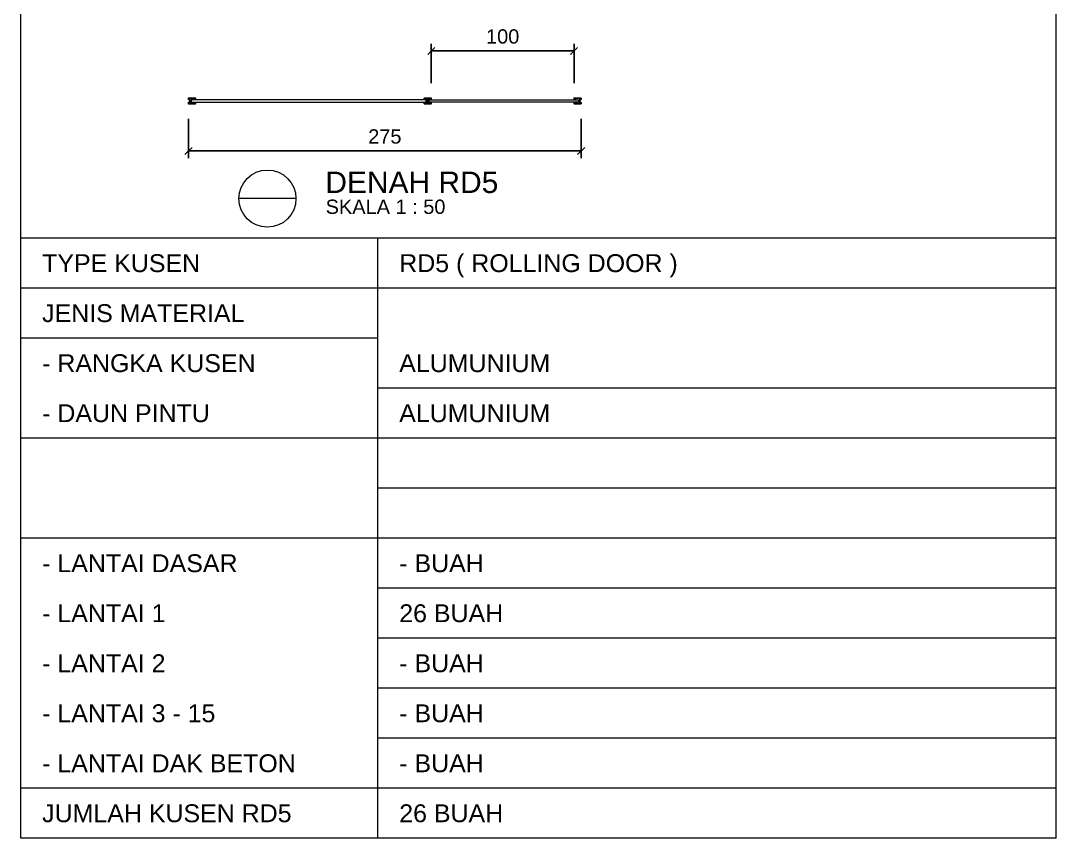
# Model space of a CAD drawing. Header units: millimetres. Extents: x -108 to 357, y -17 to 192.
# Drawn here: x 312.54 to 327.04, y 48.99 to 60.43 of the extents above; entities that cross this region are included whole.
import ezdxf
from ezdxf.enums import TextEntityAlignment as Align

# ---------------------------------------------------------------- set-up
doc = ezdxf.new("R2010")
doc.units = ezdxf.units.MM
doc.layers.get('defpoints').update_dxf_attribs({"color": 1})
for name, color, linetype, lineweight in [('ars', 11, 'Continuous', 0), ('lan', 7, 'Continuous', 15), ('NOT', 7, 'Continuous', 20), ('u', 6, 'Continuous', 20)]:
    doc.layers.add(name, color=color, linetype=linetype, lineweight=lineweight)
doc.layers.add('Kusen', color=30, linetype='Continuous')
doc.styles.get("Standard").update_dxf_attribs({"font": 'arial.ttf'})
doc.dimstyles.new('SK-50', dxfattribs={"dimscale": 0, "dimtxt": 0.2, "dimasz": 0.1, "dimexe": 0.1, "dimexo": 0, "dimgap": 0.1, "dimtad": 1, "dimdec": 0, "dimlfac": 50, "dimzin": 0, "dimdsep": 46, "dimtxsty": 'Standard', "dimblk": 'OBLIQUE', "dimcen": 0.09, "dimclrd": 256, "dimclre": 256, "dimclrt": 256, "dimadec": 0, "dimazin": 0, "dimtfac": 1, "dimtdec": 0, "dimtofl": 0, "dimtmove": 0, "dimatfit": 3, "dimldrblk": 'OBLIQUE', "dimfxl": 0, "dimtolj": 1, "dimtzin": 0, "dimarcsym": 0})

# ---------------------------------------------------------------- blocks, each defined once
blk = doc.blocks.new('_Oblique')
at = {"color": 0, "linetype": 'ByBlock', "lineweight": -2}
blk.add_line((-0.5, -0.5), (0.5, 0.5), dxfattribs=at)
blk = doc.blocks.new('*D342')
at = {"layer": 'defpoints', "color": 0}
for p in [(314.892, 59.055), (320.392, 59.055), (320.392, 58.605)]:
    blk.add_point(p, dxfattribs=at)
at = {"layer": 'u', "lineweight": -2}
for p, q in [((314.892, 59.055), (314.892, 58.505)), ((320.392, 59.055), (320.392, 58.505)), ((314.892, 58.605), (320.392, 58.605))]:
    blk.add_line(p, q, dxfattribs=at)
at = {"layer": 'u', "lineweight": -2, "xscale": 0.1, "yscale": 0.1, "zscale": 0.1, "rotation": 180}
blk.add_blockref('_Oblique', (314.892, 58.605), dxfattribs=at)
at = {"layer": 'u', "lineweight": -2, "xscale": 0.1, "yscale": 0.1, "zscale": 0.1}
blk.add_blockref('_Oblique', (320.392, 58.605), dxfattribs=at)
at = {"layer": 'u', "insert": (317.642, 58.807), "char_height": 0.2, "attachment_point": 5}
blk.add_mtext('\\A1;275', dxfattribs=at)
blk = doc.blocks.new('Ndtpd')
blk.add_line((0.747, 0), (-0.747, 0))
blk.add_circle((0, 0), 0.747)
at = {"flags": 4}
for tag, height, p in [('NO', 0.5, (0, 0.148)), ('NOLBR', 0.3, (0, -0.398))]:
    blk.add_attdef(tag, text='', height=height, dxfattribs=at).set_placement(p, align=Align.CENTER)
for tag, p, height in [('NDTPD', (1.516, 0.148), 0.5), ('SKALA', (1.523, -0.398), 0.3)]:
    blk.add_attdef(tag, p, '', height=height, dxfattribs=at)
blk = doc.blocks.new('*D370')
at = {"layer": 'defpoints', "color": 0}
for p in [(320.292, 60.005), (318.292, 59.555), (320.292, 59.555)]:
    blk.add_point(p, dxfattribs=at)
at = {"layer": 'u', "lineweight": -2}
for p, q in [((318.292, 59.555), (318.292, 60.105)), ((320.292, 59.555), (320.292, 60.105)), ((318.292, 60.005), (320.292, 60.005))]:
    blk.add_line(p, q, dxfattribs=at)
at = {"layer": 'u', "lineweight": -2, "xscale": 0.1, "yscale": 0.1, "zscale": 0.1, "rotation": 180}
blk.add_blockref('_Oblique', (318.292, 60.005), dxfattribs=at)
at = {"layer": 'u', "lineweight": -2, "xscale": 0.1, "yscale": 0.1, "zscale": 0.1}
blk.add_blockref('_Oblique', (320.292, 60.005), dxfattribs=at)
at = {"layer": 'u', "insert": (319.292, 60.207), "char_height": 0.2, "attachment_point": 5}
blk.add_mtext('\\A1;100', dxfattribs=at)

msp = doc.modelspace()

# ---------------------------------------------------------------- linework, layer by layer
at = {"layer": 'ars'}
for points in [[(318.22189, 59.32035), (314.93189, 59.32035), (314.93189, 59.29035), (318.22189, 59.29035)], [(318.26189, 59.32035), (320.35189, 59.32035), (320.35189, 59.29035), (318.26189, 59.29035)]]:
    msp.add_lwpolyline(points, close=True, dxfattribs=at)
at = {"layer": 'Kusen'}
for points in [[(314.97489, 59.33135), (314.97489, 59.32835), (314.98889, 59.32835), (314.98889, 59.34235), (314.89489, 59.34235), (314.89489, 59.32835), (314.90889, 59.32835, -0.41421356), (314.91489, 59.32235), (314.91489, 59.28835, -0.41421356), (314.90889, 59.28235), (314.89489, 59.28235), (314.89489, 59.26835), (314.98889, 59.26835), (314.98889, 59.28235), (314.97489, 59.28235), (314.97489, 59.27935), (314.97189, 59.27935), (314.97189, 59.28335, -0.41421356), (314.97389, 59.28535), (314.98889, 59.28535, -0.41421356), (314.99189, 59.28235), (314.99189, 59.26835, -0.41421356), (314.98889, 59.26535), (314.89489, 59.26535, -0.41421356), (314.89189, 59.26835), (314.89189, 59.28235, -0.41421356), (314.89489, 59.28535), (314.90889, 59.28535, 0.41421356), (314.91189, 59.28835), (314.91189, 59.32235, 0.41421356), (314.90889, 59.32535), (314.89489, 59.32535, -0.41421356), (314.89189, 59.32835), (314.89189, 59.34235, -0.41421356), (314.89489, 59.34535), (314.98889, 59.34535, -0.41421356), (314.99189, 59.34235), (314.99189, 59.32835, -0.41421356), (314.98889, 59.32535), (314.97389, 59.32535, -0.41421356), (314.97189, 59.32735), (314.97189, 59.33135)], [(318.29189, 59.34235, 0.41421356), (318.28889, 59.34535), (318.19489, 59.34535, 0.41421356), (318.19189, 59.34235), (318.19189, 59.32835, 0.41421356), (318.19489, 59.32535), (318.22889, 59.32535, -0.41421356), (318.23189, 59.32235), (318.23189, 59.28835, -0.41421356), (318.22889, 59.28535), (318.19489, 59.28535, 0.41421356), (318.19189, 59.28235), (318.19189, 59.26835, 0.41421356), (318.19489, 59.26535), (318.28889, 59.26535, 0.41421356), (318.29189, 59.26835), (318.29189, 59.28235, 0.41421356), (318.28889, 59.28535), (318.25489, 59.28535, -0.41421356), (318.25189, 59.28835), (318.25189, 59.32235, -0.41421356), (318.25489, 59.32535), (318.28889, 59.32535, 0.41421356), (318.29189, 59.32835)], [(318.28889, 59.34235), (318.28889, 59.32835), (318.25489, 59.32835, 0.41421356), (318.24889, 59.32235), (318.24889, 59.28835, 0.41421356), (318.25489, 59.28235), (318.28889, 59.28235), (318.28889, 59.26835), (318.19489, 59.26835), (318.19489, 59.28235), (318.22889, 59.28235, 0.41421356), (318.23489, 59.28835), (318.23489, 59.32235, 0.41421356), (318.22889, 59.32835), (318.19489, 59.32835), (318.19489, 59.34235)], [(320.30889, 59.33135), (320.30889, 59.32835), (320.29489, 59.32835), (320.29489, 59.34235), (320.38889, 59.34235), (320.38889, 59.32835), (320.37489, 59.32835, 0.41421356), (320.36889, 59.32235), (320.36889, 59.28835, 0.41421356), (320.37489, 59.28235), (320.38889, 59.28235), (320.38889, 59.26835), (320.29489, 59.26835), (320.29489, 59.28235), (320.30889, 59.28235), (320.30889, 59.27935), (320.31189, 59.27935), (320.31189, 59.28335, 0.41421356), (320.30989, 59.28535), (320.29489, 59.28535, 0.41421356), (320.29189, 59.28235), (320.29189, 59.26835, 0.41421356), (320.29489, 59.26535), (320.38889, 59.26535, 0.41421356), (320.39189, 59.26835), (320.39189, 59.28235, 0.41421356), (320.38889, 59.28535), (320.37489, 59.28535, -0.41421356), (320.37189, 59.28835), (320.37189, 59.32235, -0.41421356), (320.37489, 59.32535), (320.38889, 59.32535, 0.41421356), (320.39189, 59.32835), (320.39189, 59.34235, 0.41421356), (320.38889, 59.34535), (320.29489, 59.34535, 0.41421356), (320.29189, 59.34235), (320.29189, 59.32835, 0.41421356), (320.29489, 59.32535), (320.30989, 59.32535, 0.41421356), (320.31189, 59.32735), (320.31189, 59.33135)]]:
    msp.add_lwpolyline(points, format="xyb", close=True, dxfattribs=at)
at = {"layer": 'lan'}
for p, q in [((312.54364, 48.98506), (312.54364, 68.98506)), ((327.04364, 48.98506), (327.04364, 68.98506)), ((327.04364, 57.38506), (312.54364, 57.38506)), ((317.54364, 48.98506), (317.54364, 57.38506)), ((327.04364, 56.68506), (312.54364, 56.68506)), ((317.54364, 55.98506), (312.54364, 55.98506)), ((327.04364, 55.28506), (317.54364, 55.28506)), ((327.04364, 54.58506), (312.54364, 54.58506)), ((327.04364, 53.88506), (317.54364, 53.88506)), ((327.04364, 53.18506), (312.54364, 53.18506)), ((327.04364, 52.48506), (317.54364, 52.48506)), ((327.04364, 51.78506), (317.54364, 51.78506)), ((327.04364, 51.08506), (317.54364, 51.08506)), ((327.04364, 50.38506), (317.54364, 50.38506)), ((327.04364, 49.68506), (312.54364, 49.68506)), ((327.04364, 48.98506), (312.54364, 48.98506))]:
    msp.add_line(p, q, dxfattribs=at)

# ---------------------------------------------------------------- block references
at = {"layer": 'NOT'}
ref = msp.add_blockref('Ndtpd', (315.99773, 57.93786), dxfattribs=dict(at, xscale=0.5354752342704153, yscale=0.5354752342704153, zscale=0.5354752342704153))
ref.add_attrib('NDTPD', 'DENAH RD5', (316.80952, 58.01687), dxfattribs={"layer": '0', "height": 0.3, "flags": 4})
ref.add_attrib('SKALA', 'SKALA 1 : 50', (316.81338, 57.72454), dxfattribs={"layer": '0', "height": 0.2, "flags": 4})

# ---------------------------------------------------------------- texts
for s, p in [('TYPE KUSEN', (312.84364, 56.91006)), ('RD5 ( ROLLING DOOR )', (317.84364, 56.91006)), ('JENIS MATERIAL', (312.84364, 56.21006)), ('- RANGKA KUSEN', (312.84364, 55.51006)), ('ALUMUNIUM', (317.84364, 55.51006)), ('- DAUN PINTU', (312.84364, 54.81006)), ('ALUMUNIUM', (317.84364, 54.81006)), ('- LANTAI DASAR', (312.84364, 52.71006)), ('- BUAH', (317.84364, 52.71006)), ('- LANTAI 1', (312.84364, 52.01006)), ('26 BUAH', (317.84364, 52.01006)), ('- LANTAI 2', (312.84364, 51.31006)), ('- BUAH', (317.84364, 51.31006)), ('- LANTAI 3 - 15', (312.84364, 50.61006)), ('- BUAH', (317.84364, 50.61006)), ('- LANTAI DAK BETON', (312.84364, 49.91006)), ('- BUAH', (317.84364, 49.91006)), ('JUMLAH KUSEN RD5', (312.84364, 49.21006)), ('26 BUAH', (317.84364, 49.21006))]:
    msp.add_text(s, height=0.25, dxfattribs=at).set_placement(p)

# ---------------------------------------------------------------- dimensions: what is measured, and where the dimension line sits
at = {"layer": 'u'}
for base, p1, p2, picture, middle in [((320.29189, 60.00535), (318.29189, 59.55535), (320.29189, 59.55535), '*D370', (319.29189, 60.00535)), ((320.39189, 58.60535), (314.89189, 59.05535), (320.39189, 59.05535), '*D342', (317.64189, 58.60535))]:
    dim = msp.add_linear_dim(base=base, p1=p1, p2=p2, dimstyle='SK-50', override={"dimscale": 1, "dimtxt": 0.2}, dxfattribs=at)
    dim.commit()
    dim.dimension.update_dxf_attribs({"geometry": picture, "text_midpoint": middle, "dimtype": 160})

doc.saveas('drawing.dxf')
